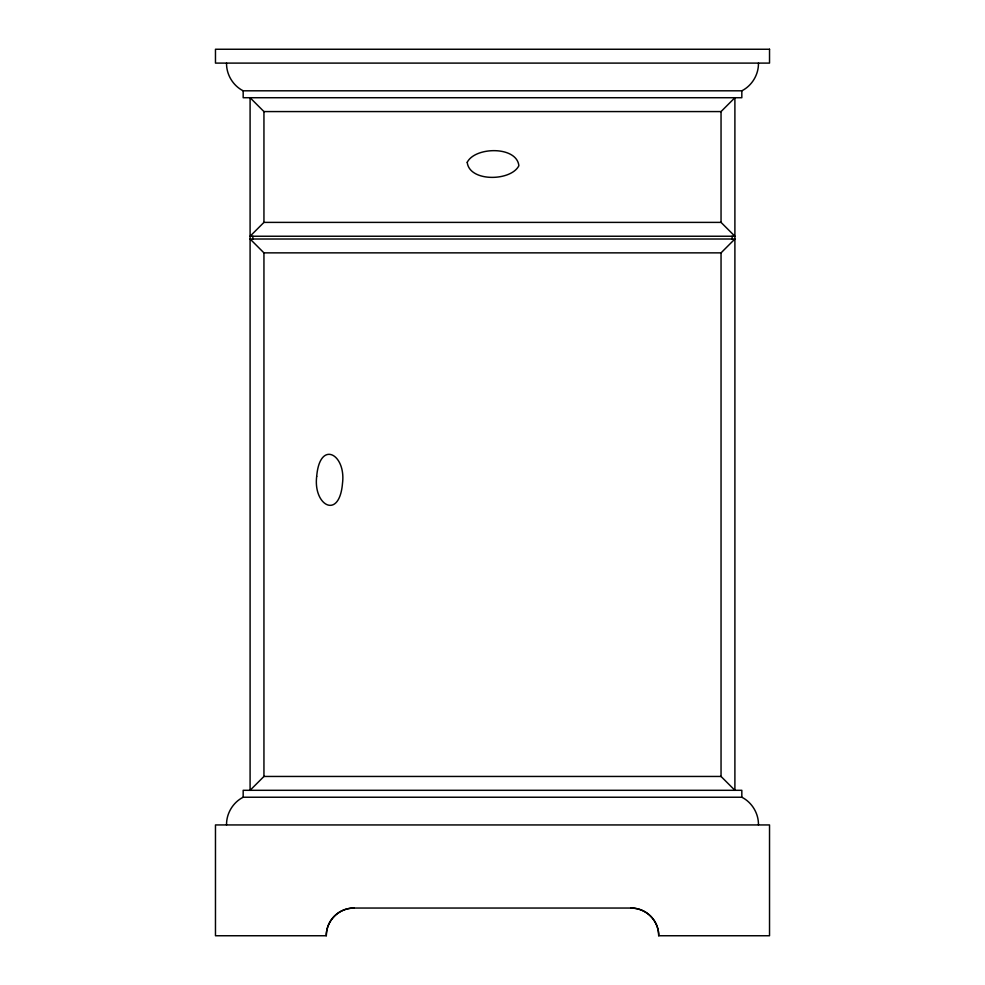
<?xml version="1.0" encoding="UTF-8"?>
<svg xmlns="http://www.w3.org/2000/svg" width="985" height="985" viewBox="0 0 985 985"><rect width="100%" height="100%" fill="white"/><g stroke="black" fill="none" stroke-linecap="round" stroke-linejoin="round"><path stroke-width="1.48" d="M226.55 824.938C226.291 813.536 232.989 802.369 243.172 797.234L741.828 797.234C752.011 802.369 758.709 813.536 758.45 824.938M758.45 63.102C758.709 74.503 752.011 85.67 741.828 90.805L243.172 90.805C232.989 85.67 226.291 74.503 226.55 63.102M263.943 222.388L250.091 236.24L734.896 236.24L721.045 222.388L263.943 222.388L263.943 111.576L250.091 97.724L250.091 790.302L263.943 776.451L263.943 252.862L250.091 239.01L734.896 239.01L721.045 252.862L721.045 776.451L734.896 790.302L734.896 97.724L721.045 111.576L263.943 111.576M263.943 252.862L721.045 252.862M263.943 776.451L721.045 776.451M353.984 908.047L631.016 908.047A27.703 27.703 0 0 1 658.719 935.75L769.531 935.75L769.531 824.938L215.469 824.938L215.469 935.75L326.281 935.75A27.703 27.703 0 0 1 353.984 908.047A27.703 27.703 0 0 0 326.281 935.75M741.828 90.805L741.828 97.724L243.172 97.724L243.172 90.805M741.828 797.234L741.828 790.302L243.172 790.302L243.172 797.234M732.126 236.24L732.126 239.318M721.045 111.576L721.045 222.388M252.862 236.24L252.862 239.318M631.016 908.047A27.703 27.703 0 0 1 658.719 935.75M316.69 476.432C313.033 505.477 339.443 520.449 342.509 483.229C346.166 454.183 319.756 439.212 316.69 476.432M467.222 162.316C469.365 182.237 511.067 181.375 518.873 165.714C516.731 145.805 475.029 146.654 467.222 162.316M769.531 49.25L215.469 49.25L215.469 63.102L769.531 63.102L769.531 49.25"/></g></svg>
